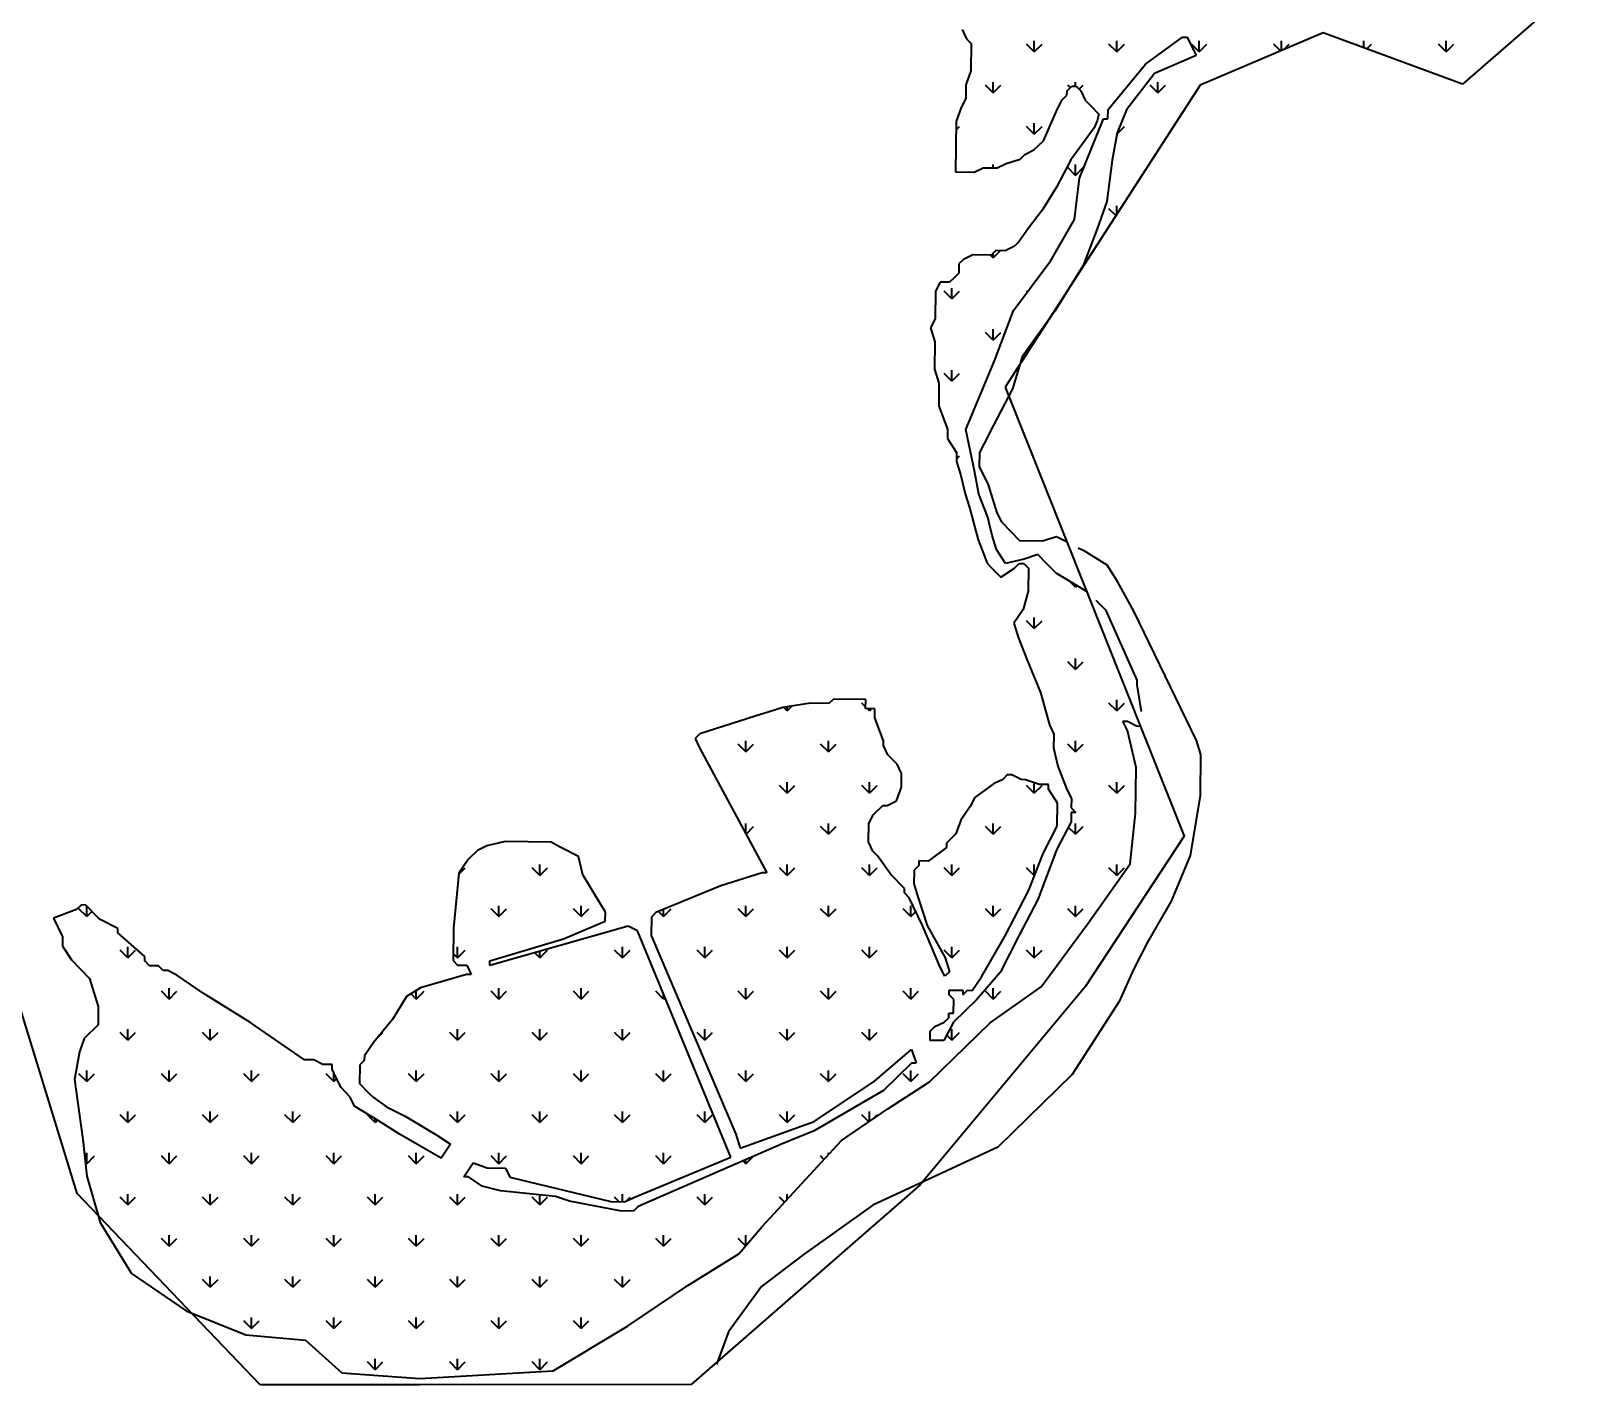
# Model space of a CAD drawing. Header units: metres. Extents: x 283713 to 288970, y 2026364 to 2039846.
# Drawn here: x 284554 to 285913, y 2026364 to 2027544 of the extents above; entities that cross this region are included whole.
import ezdxf

# ---------------------------------------------------------------- set-up
doc = ezdxf.new("R2010")
doc.units = ezdxf.units.M
for name, color, linetype in [('MANGROOVES', 112, 'Continuous'), ('village', 3, 'Continuous'), ('VILLAGE NAME', 250, 'Continuous')]:
    doc.layers.add(name, color=color, linetype=linetype)
doc.styles.get("Standard").update_dxf_attribs({"font": 'simplex.shx'})

msp = doc.modelspace()

# ---------------------------------------------------------------- linework, layer by layer
at = {"layer": 'MANGROOVES'}
for p, q in [((285365.5, 2027545.7), (285369.4, 2027537.7)), ((285525.5, 2027515.5), (285557.8, 2027539.2)), ((285557.8, 2027539.2), (285561.9, 2027539.1)), ((285561.9, 2027539.1), (285569.7, 2027523)), ((285369.4, 2027537.7), (285373.4, 2027533.6)), ((285373.4, 2027533.6), (285373, 2027509.6)), ((285492.9, 2027475.9), (285525.5, 2027515.5)), ((285569.7, 2027523), (285533.4, 2027507.4)), ((285368.9, 2027497.6), (285368.7, 2027485.6)), ((285373, 2027509.6), (285368.9, 2027497.6)), ((285533.4, 2027507.4), (285508.9, 2027475.7)), ((285368.7, 2027485.6), (285364.6, 2027477.6)), ((285448.8, 2027476.5), (285452.9, 2027484.4)), ((285452.9, 2027484.4), (285456.9, 2027488.4)), ((285456.9, 2027488.4), (285457, 2027492.4)), ((285457, 2027492.4), (285461.1, 2027496.4)), ((285461.1, 2027496.4), (285465.1, 2027496.3)), ((285465.1, 2027496.3), (285469, 2027492.2)), ((285469, 2027492.2), (285472.9, 2027484.2)), ((285472.9, 2027484.2), (285476.9, 2027480.1)), ((285364.6, 2027477.6), (285360.4, 2027465.6)), ((285436.4, 2027448.6), (285448.8, 2027476.5)), ((285476.9, 2027480.1), (285484.8, 2027472)), ((285484.8, 2027472), (285483.4, 2027466.1)), ((285492.7, 2027467.9), (285492.9, 2027475.9)), ((285508.9, 2027475.7), (285500.6, 2027455.7)), ((285360.4, 2027465.6), (285359.8, 2027421.5)), ((285480.6, 2027460), (285460.2, 2027432.2)), ((285468, 2027416.1), (285488.7, 2027467.9)), ((285483.4, 2027466.1), (285480.6, 2027460)), ((285488.7, 2027467.9), (285492.7, 2027467.9)), ((285428.2, 2027440.7), (285436.4, 2027448.6)), ((285500.6, 2027455.7), (285496.3, 2027431.7)), ((285404, 2027429), (285416.1, 2027432.8)), ((285416.1, 2027432.8), (285420.2, 2027436.8)), ((285420.2, 2027436.8), (285428.2, 2027440.7)), ((285460.2, 2027432.2), (285447.9, 2027408.3)), ((285496.3, 2027431.7), (285491.8, 2027395.7)), ((285359.8, 2027421.5), (285375.9, 2027421.3)), ((285375.9, 2027421.3), (285383.9, 2027425.2)), ((285383.9, 2027425.2), (285396, 2027425.1)), ((285396, 2027425.1), (285404, 2027429)), ((285463.5, 2027380), (285468, 2027416.1)), ((285447.9, 2027408.3), (285435.6, 2027388.4)), ((285435.6, 2027388.4), (285423.3, 2027372.6)), ((285491.8, 2027395.7), (285483.4, 2027371.8)), ((285443, 2027344.2), (285463.5, 2027380)), ((285423.3, 2027372.6), (285415.1, 2027360.6)), ((285483.4, 2027371.8), (285471, 2027339.8)), ((285374.9, 2027349.2), (285366.8, 2027345.2)), ((285390.9, 2027348.9), (285374.9, 2027349.2)), ((285395, 2027352.9), (285390.9, 2027348.9)), ((285403, 2027352.8), (285395, 2027352.9)), ((285411.1, 2027356.7), (285403, 2027352.8)), ((285415.1, 2027360.6), (285411.1, 2027356.7)), ((285362.8, 2027341.3), (285362.7, 2027333.3)), ((285366.8, 2027345.2), (285362.8, 2027341.3)), ((285410.3, 2027300.6), (285443, 2027344.2)), ((285471, 2027339.8), (285446.4, 2027300.1)), ((285346.5, 2027325.5), (285342.4, 2027317.5)), ((285354.5, 2027325.4), (285346.5, 2027325.5)), ((285358.6, 2027329.3), (285354.5, 2027325.4)), ((285362.7, 2027333.3), (285358.6, 2027329.3)), ((285342.4, 2027317.5), (285342.1, 2027293.5)), ((285342.1, 2027293.5), (285338, 2027285.5)), ((285393.7, 2027256.7), (285410.3, 2027300.6)), ((285446.4, 2027300.1), (285417.8, 2027260.4)), ((285338, 2027285.5), (285341.8, 2027273.4)), ((285341.8, 2027273.4), (285341.5, 2027249.4)), ((285368.9, 2027196.9), (285393.7, 2027256.7)), ((285417.8, 2027260.4), (285409.4, 2027232.4)), ((285341.5, 2027249.4), (285345.3, 2027237.3)), ((285345.3, 2027237.3), (285345.1, 2027217.2)), ((285409.4, 2027232.4), (285393, 2027200.6)), ((285345.1, 2027217.2), (285352.8, 2027197.1)), ((285393, 2027200.6), (285384.7, 2027184.6)), ((285352.8, 2027197.1), (285352.7, 2027189.1)), ((285352.7, 2027189.1), (285360.6, 2027176.9)), ((285376.4, 2027160.7), (285368.9, 2027196.9)), ((285384.7, 2027184.6), (285380.6, 2027176.7)), ((285360.6, 2027176.9), (285360.5, 2027168.9)), ((285380.6, 2027176.7), (285380.4, 2027164.6)), ((285360.5, 2027168.9), (285364.3, 2027156.8)), ((285380.1, 2027140.6), (285376.4, 2027160.7)), ((285380.4, 2027164.6), (285388.2, 2027148.5)), ((285364.3, 2027156.8), (285368.1, 2027140.7)), ((285388.2, 2027148.5), (285392.1, 2027136.4)), ((285368.1, 2027140.7), (285371.9, 2027128.7)), ((285387.9, 2027120.4), (285380.1, 2027140.6)), ((285392.1, 2027136.4), (285395.9, 2027124.3)), ((285371.9, 2027128.7), (285379.6, 2027100.5)), ((285391.7, 2027104.3), (285387.9, 2027120.4)), ((285395.9, 2027124.3), (285399.8, 2027116.3)), ((285395.5, 2027092.3), (285391.7, 2027104.3)), ((285399.8, 2027116.3), (285415.7, 2027100)), ((285435.7, 2027099.7), (285447.8, 2027103.6)), ((285447.8, 2027103.6), (285456.5, 2027099.1)), ((285379.6, 2027100.5), (285387.3, 2027080.3)), ((285403.4, 2027080.1), (285395.5, 2027092.3)), ((285415.7, 2027100), (285435.7, 2027099.7)), ((285466.7, 2027093.8), (285471.7, 2027091.2)), ((285471.7, 2027091.2), (285491.6, 2027078.9)), ((285387.3, 2027080.3), (285391.3, 2027076.3)), ((285391.3, 2027076.3), (285399.2, 2027068.2)), ((285399.2, 2027068.2), (285411.3, 2027076)), ((285419.5, 2027083.9), (285403.4, 2027080.1)), ((285411.3, 2027076), (285415.4, 2027080)), ((285415.4, 2027080), (285419.4, 2027079.9)), ((285419.4, 2027079.9), (285423.4, 2027075.8)), ((285431.5, 2027087.8), (285419.5, 2027083.9)), ((285423.4, 2027075.8), (285423.1, 2027055.8)), ((285439.4, 2027079.6), (285431.5, 2027087.8)), ((285447.4, 2027071.5), (285439.4, 2027079.6)), ((285491.6, 2027078.9), (285499.4, 2027066.8)), ((285475.2, 2027055.1), (285447.4, 2027071.5)), ((285499.4, 2027066.8), (285515.1, 2027038.5)), ((285423.1, 2027055.8), (285418.9, 2027039.8)), ((285418.9, 2027039.8), (285410.7, 2027027.9)), ((285491, 2027038.9), (285482.5, 2027047.6)), ((285518.3, 2026978.3), (285491, 2027038.9)), ((285515.1, 2027038.5), (285569.7, 2026925.5)), ((285410.7, 2027027.9), (285414.5, 2027015.8)), ((285414.5, 2027015.8), (285422.3, 2026995.7)), ((285422.3, 2026995.7), (285433.9, 2026967.4)), ((285433.9, 2026967.4), (285441.6, 2026939.3)), ((285518.2, 2026974.3), (285518.3, 2026978.3)), ((285521.8, 2026951), (285518.2, 2026974.3)), ((285209.3, 2026954.4), (285197.2, 2026950.6)), ((285233.4, 2026958.1), (285209.3, 2026954.4)), ((285249.4, 2026957.9), (285233.4, 2026958.1)), ((285253.5, 2026961.8), (285249.4, 2026957.9)), ((285281.5, 2026961.5), (285253.5, 2026961.8)), ((285281.4, 2026953.4), (285281.5, 2026961.5)), ((285185.1, 2026946.7), (285136.8, 2026931.3)), ((285197.2, 2026950.6), (285185.1, 2026946.7)), ((285289.4, 2026953.3), (285281.4, 2026953.4)), ((285289.3, 2026945.3), (285289.4, 2026953.3)), ((285297.1, 2026925.2), (285289.3, 2026945.3)), ((285509.7, 2026934.4), (285505.8, 2026942.4)), ((285505.8, 2026942.4), (285509.8, 2026942.4)), ((285509.8, 2026942.4), (285517.7, 2026938.3)), ((285136.8, 2026931.3), (285132.7, 2026927.4)), ((285132.7, 2026927.4), (285136.6, 2026919.3)), ((285441.6, 2026939.3), (285445.5, 2026931.2)), ((285445.5, 2026931.2), (285445.3, 2026919.2)), ((285517.3, 2026902.2), (285509.7, 2026934.4)), ((285517.7, 2026938.3), (285520.7, 2026938.2)), ((285136.6, 2026919.3), (285195.3, 2026810.3)), ((285297, 2026921.2), (285297.1, 2026925.2)), ((285300.9, 2026913.1), (285297, 2026921.2)), ((285304.9, 2026909), (285300.9, 2026913.1)), ((285445.3, 2026919.2), (285449.1, 2026903.1)), ((285569.7, 2026925.5), (285573.5, 2026913.5)), ((285573.5, 2026913.5), (285573, 2026877.4)), ((285308.8, 2026905), (285304.9, 2026909)), ((285312.7, 2026896.9), (285308.8, 2026905)), ((285449.1, 2026903.1), (285456.9, 2026882.9)), ((285516.7, 2026862.1), (285517.3, 2026902.2)), ((285312.6, 2026884.9), (285312.7, 2026896.9)), ((285392.8, 2026887.8), (285376.6, 2026876)), ((285400.9, 2026891.7), (285392.8, 2026887.8)), ((285404.9, 2026895.7), (285400.9, 2026891.7)), ((285408.9, 2026895.6), (285404.9, 2026895.7)), ((285416.9, 2026891.5), (285408.9, 2026895.6)), ((285420.9, 2026891.4), (285416.9, 2026891.5)), ((285432.9, 2026887.3), (285420.9, 2026891.4)), ((285440.9, 2026887.2), (285432.9, 2026887.3)), ((285440.8, 2026883.1), (285440.9, 2026887.2)), ((285300.3, 2026869), (285308.4, 2026872.9)), ((285308.4, 2026872.9), (285312.6, 2026884.9)), ((285376.6, 2026876), (285372.5, 2026868)), ((285448.7, 2026871), (285440.8, 2026883.1)), ((285456.9, 2026882.9), (285460.8, 2026874.9)), ((285460.8, 2026874.9), (285460.7, 2026866.8)), ((285573, 2026877.4), (285564.3, 2026825.4)), ((285284.1, 2026853.2), (285288.2, 2026861.1)), ((285288.2, 2026861.1), (285296.3, 2026869)), ((285296.3, 2026869), (285300.3, 2026869)), ((285372.5, 2026868), (285364.3, 2026856.1)), ((285448.4, 2026851), (285448.7, 2026871)), ((285460.6, 2026862.8), (285460.5, 2026854.8)), ((285464.6, 2026862.8), (285460.6, 2026862.8)), ((285460.7, 2026866.8), (285464.6, 2026862.8)), ((285512.1, 2026818), (285516.7, 2026862.1)), ((285283.9, 2026837.1), (285284.1, 2026853.2)), ((285364.3, 2026856.1), (285360.1, 2026844.1)), ((285436.1, 2026827.1), (285448.4, 2026851)), ((285460.5, 2026854.8), (285448.1, 2026830.9)), ((284951.1, 2026833.6), (284943, 2026829.7)), ((284967.1, 2026837.4), (284951.1, 2026833.6)), ((285007.2, 2026836.8), (284967.1, 2026837.4)), ((285015.2, 2026832.7), (285007.2, 2026836.8)), ((285031.1, 2026824.5), (285015.2, 2026832.7)), ((285287.8, 2026829.1), (285283.9, 2026837.1)), ((285351.9, 2026832.2), (285335.8, 2026820.4)), ((285352, 2026836.2), (285351.9, 2026832.2)), ((285360.1, 2026844.1), (285352, 2026836.2)), ((284934.9, 2026821.8), (284926.7, 2026809.8)), ((284943, 2026829.7), (284934.9, 2026821.8)), ((285034.9, 2026808.4), (285031.1, 2026824.5)), ((285291.7, 2026825), (285287.8, 2026829.1)), ((285303.5, 2026808.8), (285291.7, 2026825)), ((285335.8, 2026820.4), (285327.7, 2026820.5)), ((285327.7, 2026820.5), (285327.7, 2026816.5)), ((285423.6, 2026795.2), (285436.1, 2026827.1)), ((285448.1, 2026830.9), (285431.5, 2026787)), ((285475.3, 2026766.4), (285512.1, 2026818)), ((285564.3, 2026825.4), (285547.8, 2026785.5)), ((284926.7, 2026809.8), (284922, 2026761.8)), ((285054.5, 2026776), (285034.9, 2026808.4)), ((285191.3, 2026810.3), (285155.1, 2026798.8)), ((285195.3, 2026810.3), (285191.3, 2026810.3)), ((285315.4, 2026796.6), (285303.5, 2026808.8)), ((285323.6, 2026812.5), (285323.5, 2026800.5)), ((285327.7, 2026816.5), (285323.6, 2026812.5)), ((285155.1, 2026798.8), (285098.6, 2026775.5)), ((285315.3, 2026792.6), (285315.4, 2026796.6)), ((285319.3, 2026788.5), (285315.3, 2026792.6)), ((285323.5, 2026800.5), (285327.3, 2026788.4)), ((285403, 2026755.3), (285423.6, 2026795.2)), ((284593.5, 2026778.2), (284573.4, 2026770.5)), ((284597.6, 2026782.2), (284593.5, 2026778.2)), ((284601.6, 2026782.1), (284597.6, 2026782.2)), ((284613.5, 2026769.9), (284601.6, 2026782.1)), ((285331, 2026764.3), (285319.3, 2026788.5)), ((285327.3, 2026788.4), (285335, 2026764.3)), ((285431.5, 2026787), (285415.1, 2026755.2)), ((285547.8, 2026785.5), (285527.2, 2026749.7)), ((284573.4, 2026770.5), (284581.2, 2026754.3)), ((284629.4, 2026761.7), (284613.5, 2026769.9)), ((285074.4, 2026763.8), (284953.7, 2026729.3)), ((285018.1, 2026752.5), (285054.4, 2026768)), ((285054.4, 2026768), (285054.5, 2026776)), ((285082.4, 2026759.6), (285074.4, 2026763.8)), ((285094.6, 2026771.5), (285094.3, 2026755.5)), ((285098.6, 2026775.5), (285094.6, 2026771.5)), ((285346.5, 2026728), (285331, 2026764.3)), ((285335, 2026764.3), (285350.7, 2026736)), ((285434.5, 2026710.8), (285475.3, 2026766.4)), ((284581.2, 2026754.3), (284581.1, 2026746.3)), ((284629.3, 2026757.7), (284629.4, 2026761.7)), ((284653.1, 2026737.3), (284629.3, 2026757.7)), ((284922, 2026761.8), (284921.7, 2026733.7)), ((284953.7, 2026733.3), (285018.1, 2026752.5)), ((285163.9, 2026562.1), (285082.4, 2026759.6)), ((285094.3, 2026755.5), (285168.2, 2026582.1)), ((285382.5, 2026719.5), (285403, 2026755.3)), ((285415.1, 2026755.2), (285398.6, 2026723.3)), ((285527.2, 2026749.7), (285514.9, 2026725.8)), ((284581.1, 2026746.3), (284588.9, 2026734.2)), ((284653.1, 2026733.3), (284653.1, 2026737.3)), ((284588.9, 2026734.2), (284604.7, 2026717.9)), ((284657, 2026729.2), (284653.1, 2026733.3)), ((284665, 2026729.1), (284657, 2026729.2)), ((284669, 2026725.1), (284665, 2026729.1)), ((284673, 2026725), (284669, 2026725.1)), ((284681, 2026720.9), (284673, 2026725)), ((284921.7, 2026733.7), (284925.6, 2026729.7)), ((284925.6, 2026729.7), (284933.6, 2026729.5)), ((284933.6, 2026729.5), (284937.5, 2026721.5)), ((284953.7, 2026729.3), (284953.7, 2026733.3)), ((285350.4, 2026720), (285346.5, 2026728)), ((285354.5, 2026723.9), (285350.4, 2026720)), ((285350.7, 2026736), (285354.5, 2026723.9)), ((285398.6, 2026723.3), (285378.2, 2026699.5)), ((285514.9, 2026725.8), (285502.5, 2026697.9)), ((284604.7, 2026717.9), (284612.4, 2026693.7)), ((284704.8, 2026704.5), (284681, 2026720.9)), ((284893.3, 2026710), (284881.2, 2026702.2)), ((284933.5, 2026721.5), (284893.3, 2026710)), ((284937.5, 2026721.5), (284933.5, 2026721.5)), ((285374.3, 2026707.6), (285382.5, 2026719.5)), ((285390, 2026679.3), (285434.5, 2026710.8)), ((284744.5, 2026680), (284704.8, 2026704.5)), ((284881.2, 2026702.2), (284868.9, 2026682.3)), ((285354.2, 2026703.9), (285354.3, 2026707.9)), ((285358.2, 2026699.8), (285354.2, 2026703.9)), ((285354.3, 2026707.9), (285366.3, 2026707.7)), ((285378.2, 2026699.5), (285357.9, 2026679.8)), ((285358, 2026687.8), (285358.2, 2026699.8)), ((285366.3, 2026707.7), (285366.3, 2026703.7)), ((285366.3, 2026703.7), (285370.3, 2026707.7)), ((285370.3, 2026707.7), (285374.3, 2026707.6)), ((285502.5, 2026697.9), (285461.6, 2026634.3)), ((284612.4, 2026693.7), (284612.2, 2026677.7)), ((284868.9, 2026682.3), (284852.6, 2026662.5)), ((285349.9, 2026679.9), (285354, 2026683.8)), ((285354, 2026683.8), (285354, 2026687.8)), ((285354, 2026687.8), (285358, 2026687.8)), ((284612.2, 2026677.7), (284600, 2026665.8)), ((284792.2, 2026647.2), (284744.5, 2026680)), ((285337.2, 2026627.9), (285390, 2026679.3)), ((285337.7, 2026664), (285337.8, 2026672)), ((285337.8, 2026672), (285341.8, 2026676)), ((285341.8, 2026676), (285349.9, 2026679.9)), ((285357.9, 2026679.8), (285349.7, 2026663.8)), ((284600, 2026665.8), (284595.9, 2026653.9)), ((284852.6, 2026662.5), (284844.4, 2026650.5)), ((285289.1, 2026628.6), (285321.5, 2026656.2)), ((285321.5, 2026656.2), (285325.4, 2026644.1)), ((285349.7, 2026663.8), (285337.7, 2026664)), ((284595.9, 2026653.9), (284591.5, 2026629.9)), ((284800.2, 2026647.1), (284792.2, 2026647.2)), ((284808.2, 2026643), (284800.2, 2026647.1)), ((284816.2, 2026642.9), (284808.2, 2026643)), ((284816.2, 2026638.9), (284816.2, 2026642.9)), ((284840.3, 2026642.6), (284840.1, 2026626.5)), ((284844.3, 2026646.5), (284840.3, 2026642.6)), ((284844.4, 2026650.5), (284844.3, 2026646.5)), ((285321.4, 2026644.2), (285297, 2026620.4)), ((285325.4, 2026644.1), (285321.4, 2026644.2)), ((284591.5, 2026629.9), (284598.9, 2026577.6)), ((284820.1, 2026630.8), (284816.2, 2026638.9)), ((284824, 2026622.8), (284820.1, 2026630.8)), ((285236.5, 2026593.2), (285289.1, 2026628.6)), ((285300.8, 2026604.3), (285337.2, 2026627.9)), ((285461.6, 2026634.3), (285396.6, 2026571)), ((284831.9, 2026614.6), (284824, 2026622.8)), ((284835.8, 2026606.6), (284831.9, 2026614.6)), ((284840.1, 2026626.5), (284848, 2026618.4)), ((284848, 2026618.4), (284851.9, 2026614.4)), ((284851.9, 2026614.4), (284863.8, 2026606.2)), ((285297, 2026620.4), (285236.4, 2026585.2)), ((284855.7, 2026594.3), (284835.8, 2026606.6)), ((284863.8, 2026606.2), (284879.8, 2026598)), ((285260.3, 2026576.8), (285300.8, 2026604.3)), ((284875.5, 2026582), (284855.7, 2026594.3)), ((284879.8, 2026598), (284907.6, 2026581.5)), ((285172, 2026570), (285236.5, 2026593.2)), ((284598.9, 2026577.6), (284602.4, 2026545.5)), ((284911.3, 2026561.4), (284875.5, 2026582)), ((284907.6, 2026581.5), (284919.5, 2026573.4)), ((284919.5, 2026573.4), (284911.3, 2026561.4)), ((285208.2, 2026573.5), (285083.2, 2026519)), ((285168.2, 2026582.1), (285172, 2026570)), ((285191.2, 2026501.6), (285260.3, 2026576.8)), ((285236.4, 2026585.2), (285208.2, 2026573.5)), ((285079.3, 2026527.1), (285163.9, 2026562.1)), ((285396.6, 2026571), (285287.6, 2026520.3)), ((284931.2, 2026545.1), (284939.3, 2026557.1)), ((284939.3, 2026557.1), (284951.3, 2026552.9)), ((284951.3, 2026552.9), (284967.4, 2026552.7)), ((284967.4, 2026552.7), (284971.3, 2026544.6)), ((284602.4, 2026545.5), (284613.9, 2026505.3)), ((284935.2, 2026545.1), (284931.2, 2026545.1)), ((284947.1, 2026536.9), (284935.2, 2026545.1)), ((284963.1, 2026532.7), (284947.1, 2026536.9)), ((285011.1, 2026528), (284963.1, 2026532.7)), ((284971.3, 2026544.6), (285059.2, 2026523.4)), ((285023.1, 2026523.9), (285011.1, 2026528)), ((285067.1, 2026515.3), (285023.1, 2026523.9)), ((285059.2, 2026523.4), (285071.2, 2026523.2)), ((285071.2, 2026523.2), (285079.3, 2026527.1)), ((285083.2, 2026519), (285079.1, 2026515.1)), ((285287.6, 2026520.3), (285226.9, 2026477)), ((284613.9, 2026505.3), (284641.4, 2026460.8)), ((285079.1, 2026515.1), (285067.1, 2026515.3)), ((285170.8, 2026477.8), (285191.2, 2026501.6)), ((285126.3, 2026450.3), (285170.8, 2026477.8)), ((285226.9, 2026477), (285190.5, 2026449.4)), ((284641.4, 2026460.8), (284689.1, 2026428.1)), ((285073.8, 2026414.9), (285126.3, 2026450.3)), ((285190.5, 2026449.4), (285161.9, 2026409.7)), ((284689.1, 2026428.1), (284740.9, 2026407.3)), ((285009.1, 2026375.7), (285073.8, 2026414.9)), ((284740.9, 2026407.3), (284793, 2026402.6)), ((284793, 2026402.6), (284824.6, 2026374.1)), ((285161.9, 2026409.7), (285151.4, 2026381.3)), ((284824.6, 2026374.1), (284892.7, 2026369.2)), ((284892.7, 2026369.2), (285009.1, 2026375.7))]:
    msp.add_line(p, q, dxfattribs=at)
at = {"layer": 'MANGROOVES', "linetype": 'Continuous'}
for p, q in [((285428.5, 2027526.3), (285421.7, 2027533)), ((285428.5, 2027526.3), (285428.5, 2027535.8)), ((285428.5, 2027526.3), (285435.2, 2027533)), ((285500.3, 2027526.3), (285493.6, 2027533)), ((285500.3, 2027526.3), (285500.3, 2027535.8)), ((285500.3, 2027526.3), (285507, 2027533)), ((285572.1, 2027526.3), (285565.4, 2027533)), ((285572.1, 2027526.3), (285572.1, 2027535.8)), ((285572.1, 2027526.3), (285578.9, 2027533)), ((285643.2, 2027527.1), (285637.3, 2027533)), ((285644, 2027527.4), (285644, 2027535.8)), ((285645.9, 2027528.2), (285650.7, 2027533)), ((285710.3, 2027531.8), (285709.1, 2027533)), ((285715.8, 2027529.8), (285715.8, 2027535.8)), ((285718.4, 2027528.8), (285722.6, 2027533)), ((285787.7, 2027526.3), (285780.9, 2027533)), ((285787.7, 2027526.3), (285787.7, 2027535.8)), ((285787.7, 2027526.3), (285794.4, 2027533)), ((285392.5, 2027490.4), (285385.8, 2027497.1)), ((285392.5, 2027490.4), (285392.5, 2027499.9)), ((285392.5, 2027490.4), (285399.3, 2027497.1)), ((285459.7, 2027495.1), (285457.6, 2027497.1)), ((285464.4, 2027496.3), (285464.4, 2027499.9)), ((285467.6, 2027493.6), (285471.1, 2027497.1)), ((285536.2, 2027490.4), (285529.5, 2027497.1)), ((285536.2, 2027490.4), (285536.2, 2027499.9)), ((285536.2, 2027490.4), (285543, 2027497.1)), ((285360.3, 2027458.2), (285363.4, 2027461.2)), ((285428.5, 2027454.5), (285421.7, 2027461.2)), ((285428.5, 2027454.5), (285428.5, 2027464)), ((285428.5, 2027454.5), (285435.2, 2027461.2)), ((285500.4, 2027454.6), (285507, 2027461.2)), ((285385.9, 2027425.2), (285385.8, 2027425.3)), ((285392.5, 2027425.1), (285392.5, 2027428.1)), ((285464.4, 2027418.5), (285457.6, 2027425.3)), ((285464.4, 2027418.5), (285464.4, 2027428.1)), ((285464.4, 2027418.5), (285471.1, 2027425.3)), ((285499.6, 2027383.4), (285493.6, 2027389.4)), ((285500.3, 2027384.5), (285500.3, 2027392.1)), ((285392.5, 2027346.7), (285390.3, 2027348.9)), ((285392.5, 2027346.7), (285398.7, 2027352.8)), ((285392.5, 2027346.7), (285392.5, 2027350.5)), ((285356.6, 2027310.8), (285349.9, 2027317.5)), ((285356.6, 2027310.8), (285356.6, 2027320.3)), ((285356.6, 2027310.8), (285363.4, 2027317.5)), ((285422.5, 2027316.8), (285421.7, 2027317.5)), ((285392.5, 2027274.9), (285385.8, 2027281.6)), ((285392.5, 2027274.9), (285392.5, 2027284.4)), ((285392.5, 2027274.9), (285399.3, 2027281.6)), ((285356.6, 2027238.9), (285349.9, 2027245.7)), ((285356.6, 2027238.9), (285356.6, 2027248.5)), ((285356.6, 2027238.9), (285363.4, 2027245.7)), ((285360.5, 2027171), (285363.4, 2027173.8)), ((285464.4, 2027059.3), (285459.2, 2027064.6)), ((285464.4, 2027059.3), (285464.4, 2027061.5)), ((285464.4, 2027059.3), (285465.7, 2027060.7)), ((285428.5, 2027023.4), (285421.7, 2027030.1)), ((285428.5, 2027023.4), (285428.5, 2027032.9)), ((285428.5, 2027023.4), (285435.2, 2027030.1)), ((285464.4, 2026987.5), (285464.4, 2026997)), ((285464.4, 2026987.5), (285457.6, 2026994.2)), ((285464.4, 2026987.5), (285471.1, 2026994.2)), ((285212.9, 2026951.6), (285210, 2026954.5)), ((285212.9, 2026951.6), (285217, 2026955.6)), ((285212.9, 2026951.6), (285212.9, 2026955)), ((285281.4, 2026954.9), (285278, 2026958.3)), ((285500.3, 2026951.6), (285493.6, 2026958.3)), ((285500.3, 2026951.6), (285500.3, 2026961.1)), ((285500.3, 2026951.6), (285507, 2026958.3)), ((285284.8, 2026951.6), (285282.9, 2026953.4)), ((285284.8, 2026951.6), (285284.8, 2026953.4)), ((285284.8, 2026951.6), (285286.6, 2026953.4)), ((285177, 2026915.6), (285170.3, 2026922.4)), ((285177, 2026915.6), (285177, 2026925.2)), ((285177, 2026915.6), (285183.7, 2026922.4)), ((285248.9, 2026915.6), (285242.1, 2026922.4)), ((285248.9, 2026915.6), (285248.9, 2026925.2)), ((285248.9, 2026915.6), (285255.6, 2026922.4)), ((285464.4, 2026915.6), (285457.6, 2026922.4)), ((285464.4, 2026915.6), (285464.4, 2026925.2)), ((285464.4, 2026915.6), (285471.1, 2026922.4)), ((285212.9, 2026879.7), (285206.2, 2026886.5)), ((285212.9, 2026879.7), (285212.9, 2026889.3)), ((285212.9, 2026879.7), (285219.7, 2026886.5)), ((285284.8, 2026879.7), (285278, 2026886.5)), ((285284.8, 2026879.7), (285284.8, 2026889.3)), ((285284.8, 2026879.7), (285291.5, 2026886.5)), ((285428.5, 2026879.7), (285421.7, 2026886.5)), ((285428.5, 2026879.7), (285428.5, 2026888.8)), ((285428.5, 2026879.7), (285435.2, 2026886.5)), ((285500.3, 2026879.7), (285493.6, 2026886.5)), ((285500.3, 2026879.7), (285500.3, 2026889.3)), ((285500.3, 2026879.7), (285507, 2026886.5)), ((285177, 2026844.2), (285177, 2026853.3)), ((285177.2, 2026844), (285183.7, 2026850.5)), ((285248.9, 2026843.8), (285242.1, 2026850.5)), ((285248.9, 2026843.8), (285248.9, 2026853.3)), ((285248.9, 2026843.8), (285255.6, 2026850.5)), ((285392.5, 2026843.8), (285385.8, 2026850.5)), ((285392.5, 2026843.8), (285392.5, 2026853.3)), ((285392.5, 2026843.8), (285399.3, 2026850.5)), ((285464.4, 2026843.8), (285458.1, 2026850.1)), ((285464.4, 2026843.8), (285464.4, 2026853.3)), ((285464.4, 2026843.8), (285471.1, 2026850.5)), ((284926.6, 2026808.9), (284932.3, 2026814.6)), ((284997.4, 2026807.9), (284990.7, 2026814.6)), ((284997.4, 2026807.9), (284997.4, 2026817.4)), ((284997.4, 2026807.9), (285004.1, 2026814.6)), ((285212.9, 2026807.9), (285206.2, 2026814.6)), ((285212.9, 2026807.9), (285212.9, 2026817.4)), ((285212.9, 2026807.9), (285219.7, 2026814.6)), ((285284.8, 2026807.9), (285278, 2026814.6)), ((285284.8, 2026807.9), (285284.8, 2026817.4)), ((285284.8, 2026807.9), (285291.5, 2026814.6)), ((285356.6, 2026807.9), (285349.9, 2026814.6)), ((285356.6, 2026807.9), (285356.6, 2026817.4)), ((285356.6, 2026807.9), (285363.4, 2026814.6)), ((285428.5, 2026807.9), (285421.7, 2026814.6)), ((285428.5, 2026807.9), (285428.5, 2026817.4)), ((285428.5, 2026807.9), (285428.7, 2026808.1)), ((285500.3, 2026807.9), (285493.6, 2026814.6)), ((285500.3, 2026807.9), (285500.3, 2026817.4)), ((285500.3, 2026807.9), (285507, 2026814.6)), ((284602.3, 2026772), (284595.5, 2026778.7)), ((284602.3, 2026772), (284602.3, 2026781.4)), ((284961.5, 2026772), (284954.8, 2026778.7)), ((284961.5, 2026772), (284961.5, 2026781.5)), ((284961.5, 2026772), (284968.2, 2026778.7)), ((285033.3, 2026772), (285026.6, 2026778.7)), ((285033.3, 2026772), (285033.3, 2026781.5)), ((285033.3, 2026772), (285040.1, 2026778.7)), ((285105.2, 2026772), (285111.9, 2026778.7)), ((285105.2, 2026772), (285105.2, 2026778.2)), ((285177, 2026772), (285170.3, 2026778.7)), ((285177, 2026772), (285177, 2026781.5)), ((285177, 2026772), (285183.7, 2026778.7)), ((285248.9, 2026772), (285242.1, 2026778.7)), ((285248.9, 2026772), (285248.9, 2026781.5)), ((285248.9, 2026772), (285255.6, 2026778.7)), ((285320.7, 2026772), (285314, 2026778.7)), ((285320.7, 2026772), (285320.7, 2026781.5)), ((285392.5, 2026772), (285385.8, 2026778.7)), ((285392.5, 2026772), (285392.5, 2026781.5)), ((285392.5, 2026772), (285399.3, 2026778.7)), ((285464.4, 2026772), (285457.6, 2026778.7)), ((285464.4, 2026772), (285464.4, 2026781.5)), ((285464.4, 2026772), (285471.1, 2026778.7)), ((284602.3, 2026772), (284606.9, 2026776.6)), ((285105.2, 2026772), (285100.8, 2026776.4)), ((285320.7, 2026772), (285325.2, 2026776.4)), ((284638.2, 2026736), (284631.5, 2026742.8)), ((284638.2, 2026736), (284638.2, 2026745.6)), ((284638.2, 2026736), (284644.9, 2026742.8)), ((284925.6, 2026736), (284921.7, 2026739.9)), ((284925.6, 2026736), (284925.6, 2026745.6)), ((284925.6, 2026736), (284932.3, 2026742.8)), ((284997.4, 2026736), (284993, 2026740.5)), ((284997.4, 2026736), (285004.1, 2026742.8)), ((284997.4, 2026736), (284997.4, 2026741.8)), ((285069.3, 2026736), (285062.5, 2026742.8)), ((285069.3, 2026736), (285069.3, 2026745.6)), ((285069.3, 2026736), (285076, 2026742.8)), ((285141.1, 2026736), (285134.4, 2026742.8)), ((285141.1, 2026736), (285141.1, 2026745.6)), ((285141.1, 2026736), (285147.8, 2026742.8)), ((285212.9, 2026736), (285206.2, 2026742.8)), ((285212.9, 2026736), (285212.9, 2026745.6)), ((285212.9, 2026736), (285219.7, 2026742.8)), ((285284.8, 2026736), (285278, 2026742.8)), ((285284.8, 2026736), (285284.8, 2026745.6)), ((285284.8, 2026736), (285291.5, 2026742.8)), ((285356.6, 2026736), (285349.9, 2026742.8)), ((285356.6, 2026736), (285356.6, 2026745.6)), ((285356.6, 2026736), (285363.4, 2026742.8)), ((285428.5, 2026736), (285421.7, 2026742.8)), ((285428.5, 2026736), (285428.5, 2026745.6)), ((285428.5, 2026736), (285435.2, 2026742.8)), ((284674.1, 2026700.1), (284674.1, 2026709.6)), ((284961.5, 2026700.1), (284961.5, 2026709.6)), ((285033.3, 2026700.1), (285033.3, 2026709.6)), ((285177, 2026700.1), (285177, 2026709.6)), ((285248.9, 2026700.1), (285248.9, 2026709.6)), ((285320.7, 2026700.1), (285320.7, 2026709.6)), ((285392.5, 2026700.1), (285392.5, 2026709.6)), ((284608.4, 2026706.3), (284609, 2026706.9)), ((284674.1, 2026700.1), (284667.4, 2026706.9)), ((284674.1, 2026700.1), (284680.9, 2026706.9)), ((284889.6, 2026700.1), (284885.1, 2026704.7)), ((284889.6, 2026700.1), (284889.6, 2026707.7)), ((284889.6, 2026700.1), (284896.4, 2026706.9)), ((284961.5, 2026700.1), (284954.8, 2026706.9)), ((284961.5, 2026700.1), (284968.2, 2026706.9)), ((285033.3, 2026700.1), (285026.6, 2026706.9)), ((285033.3, 2026700.1), (285040.1, 2026706.9)), ((285105.2, 2026700.1), (285098.4, 2026706.9)), ((285105.2, 2026700.1), (285105.2, 2026704.4)), ((285105.2, 2026700.1), (285106.4, 2026701.4)), ((285177, 2026700.1), (285170.3, 2026706.9)), ((285177, 2026700.1), (285183.7, 2026706.9)), ((285248.9, 2026700.1), (285242.1, 2026706.9)), ((285248.9, 2026700.1), (285255.6, 2026706.9)), ((285320.7, 2026700.1), (285314, 2026706.9)), ((285320.7, 2026700.1), (285327.4, 2026706.9)), ((285392.5, 2026700.1), (285385.8, 2026706.9)), ((285392.5, 2026700.1), (285399.3, 2026706.9)), ((284638.2, 2026664.2), (284631.5, 2026670.9)), ((284638.2, 2026664.2), (284638.2, 2026673.7)), ((284638.2, 2026664.2), (284644.9, 2026670.9)), ((284710, 2026664.2), (284703.3, 2026670.9)), ((284710, 2026664.2), (284710, 2026673.7)), ((284710, 2026664.2), (284716.8, 2026670.9)), ((284855.2, 2026665.7), (284860.5, 2026670.9)), ((284925.6, 2026664.2), (284918.8, 2026670.9)), ((284925.6, 2026664.2), (284925.6, 2026673.7)), ((284925.6, 2026664.2), (284932.3, 2026670.9)), ((284997.4, 2026664.2), (284990.7, 2026670.9)), ((284997.4, 2026664.2), (284997.4, 2026673.7)), ((284997.4, 2026664.2), (285004.1, 2026670.9)), ((285069.3, 2026664.2), (285062.5, 2026670.9)), ((285069.3, 2026664.2), (285069.3, 2026673.7)), ((285069.3, 2026664.2), (285076, 2026670.9)), ((285141.1, 2026664.2), (285134.4, 2026670.9)), ((285141.1, 2026664.2), (285141.1, 2026673.7)), ((285141.1, 2026664.2), (285147.8, 2026670.9)), ((285212.9, 2026664.2), (285206.2, 2026670.9)), ((285212.9, 2026664.2), (285212.9, 2026673.7)), ((285212.9, 2026664.2), (285219.7, 2026670.9)), ((285284.8, 2026664.2), (285278, 2026670.9)), ((285284.8, 2026664.2), (285284.8, 2026673.7)), ((285284.8, 2026664.2), (285291.5, 2026670.9)), ((285356.6, 2026664.2), (285352.2, 2026668.6)), ((285356.6, 2026664.2), (285356.6, 2026673.7)), ((285356.6, 2026664.2), (285363.4, 2026670.9)), ((284602.3, 2026628.3), (284595.5, 2026635)), ((284602.3, 2026628.3), (284602.3, 2026637.8)), ((284602.3, 2026628.3), (284609, 2026635)), ((284674.1, 2026628.3), (284667.4, 2026635)), ((284674.1, 2026628.3), (284674.1, 2026637.8)), ((284674.1, 2026628.3), (284680.9, 2026635)), ((284746, 2026628.3), (284739.2, 2026635)), ((284746, 2026628.3), (284746, 2026637.8)), ((284746, 2026628.3), (284752.7, 2026635)), ((284817.8, 2026628.3), (284811.1, 2026635)), ((284817.8, 2026628.3), (284817.8, 2026635.5)), ((284817.8, 2026628.3), (284820.2, 2026630.6)), ((284889.6, 2026628.3), (284882.9, 2026635)), ((284889.6, 2026628.3), (284889.6, 2026637.8)), ((284889.6, 2026628.3), (284896.4, 2026635)), ((284961.5, 2026628.3), (284954.8, 2026635)), ((284961.5, 2026628.3), (284961.5, 2026637.8)), ((284961.5, 2026628.3), (284968.2, 2026635)), ((285033.3, 2026628.3), (285026.6, 2026635)), ((285033.3, 2026628.3), (285033.3, 2026637.8)), ((285033.3, 2026628.3), (285040.1, 2026635)), ((285105.2, 2026628.3), (285098.4, 2026635)), ((285105.2, 2026628.3), (285105.2, 2026637.8)), ((285105.2, 2026628.3), (285111.9, 2026635)), ((285177, 2026628.3), (285170.3, 2026635)), ((285177, 2026628.3), (285177, 2026637.8)), ((285177, 2026628.3), (285183.7, 2026635)), ((285248.9, 2026628.3), (285242.1, 2026635)), ((285248.9, 2026628.3), (285248.9, 2026637.8)), ((285248.9, 2026628.3), (285255.6, 2026635)), ((285320.7, 2026628.3), (285314, 2026635)), ((285320.7, 2026628.3), (285320.7, 2026637.8)), ((285320.7, 2026628.3), (285327.4, 2026635)), ((284638.2, 2026592.4), (284638.2, 2026601.9)), ((284710, 2026592.4), (284710, 2026601.9)), ((284781.9, 2026592.4), (284781.9, 2026601.9)), ((284925.6, 2026592.4), (284925.6, 2026601.9)), ((284997.4, 2026592.4), (284997.4, 2026601.9)), ((285069.3, 2026592.4), (285069.3, 2026601.9)), ((285141.1, 2026592.4), (285141.1, 2026601.9)), ((285212.9, 2026592.4), (285212.9, 2026601.9)), ((285284.8, 2026593.5), (285284.8, 2026601.9)), ((284638.2, 2026592.4), (284631.5, 2026599.1)), ((284638.2, 2026592.4), (284644.9, 2026599.1)), ((284710, 2026592.4), (284703.3, 2026599.1)), ((284710, 2026592.4), (284716.8, 2026599.1)), ((284781.9, 2026592.4), (284775.1, 2026599.1)), ((284781.9, 2026592.4), (284788.6, 2026599.1)), ((284853.7, 2026592.4), (284847, 2026599.1)), ((284853.7, 2026592.4), (284853.7, 2026595.5)), ((284853.7, 2026592.4), (284855.6, 2026594.3)), ((284925.6, 2026592.4), (284918.8, 2026599.1)), ((284925.6, 2026592.4), (284932.3, 2026599.1)), ((284997.4, 2026592.4), (284990.7, 2026599.1)), ((284997.4, 2026592.4), (285004.1, 2026599.1)), ((285069.3, 2026592.4), (285062.5, 2026599.1)), ((285069.3, 2026592.4), (285076, 2026599.1)), ((285141.1, 2026592.4), (285134.4, 2026599.1)), ((285141.1, 2026592.4), (285147.8, 2026599.1)), ((285212.9, 2026592.4), (285206.2, 2026599.1)), ((285212.9, 2026592.4), (285219.7, 2026599.1)), ((285284.1, 2026593), (285278, 2026599.1)), ((285288.2, 2026595.8), (285291.5, 2026599.1)), ((284602.3, 2026556.4), (284602.3, 2026566)), ((284602.3, 2026556.4), (284609, 2026563.2)), ((284674.1, 2026556.4), (284667.4, 2026563.2)), ((284674.1, 2026556.4), (284674.1, 2026566)), ((284674.1, 2026556.4), (284680.9, 2026563.2)), ((284746, 2026556.4), (284739.2, 2026563.2)), ((284746, 2026556.4), (284746, 2026566)), ((284746, 2026556.4), (284752.7, 2026563.2)), ((284817.8, 2026556.4), (284811.1, 2026563.2)), ((284817.8, 2026556.4), (284817.8, 2026566)), ((284817.8, 2026556.4), (284824.5, 2026563.2)), ((284889.6, 2026556.4), (284882.9, 2026563.2)), ((284889.6, 2026556.4), (284889.6, 2026566)), ((284889.6, 2026556.4), (284896.4, 2026563.2)), ((284961.5, 2026556.4), (284954.8, 2026563.2)), ((284961.5, 2026556.4), (284961.5, 2026566)), ((284961.5, 2026556.4), (284968.2, 2026563.2)), ((285033.3, 2026556.4), (285026.6, 2026563.2)), ((285033.3, 2026556.4), (285033.3, 2026566)), ((285033.3, 2026556.4), (285040.1, 2026563.2)), ((285105.2, 2026556.4), (285098.4, 2026563.2)), ((285105.2, 2026556.4), (285105.2, 2026566)), ((285105.2, 2026556.4), (285111.9, 2026563.2)), ((285177, 2026556.4), (285183.2, 2026562.6)), ((285177, 2026556.4), (285177, 2026559.9)), ((285245.1, 2026560.2), (285242.1, 2026563.2)), ((285248.9, 2026564.3), (285248.9, 2026566)), ((284602.3, 2026556.4), (284601.1, 2026557.6)), ((285177, 2026556.4), (285174.6, 2026558.9)), ((284638.2, 2026520.5), (284631.5, 2026527.3)), ((284638.2, 2026520.5), (284638.2, 2026530)), ((284638.2, 2026520.5), (284644.9, 2026527.3)), ((284710, 2026520.5), (284703.3, 2026527.3)), ((284710, 2026520.5), (284710, 2026530)), ((284710, 2026520.5), (284716.8, 2026527.3)), ((284781.9, 2026520.5), (284775.1, 2026527.3)), ((284781.9, 2026520.5), (284781.9, 2026530)), ((284781.9, 2026520.5), (284788.6, 2026527.3)), ((284853.7, 2026520.5), (284847, 2026527.3)), ((284853.7, 2026520.5), (284853.7, 2026530)), ((284853.7, 2026520.5), (284860.5, 2026527.3)), ((284925.6, 2026520.5), (284918.8, 2026527.3)), ((284925.6, 2026520.5), (284925.6, 2026530)), ((284925.6, 2026520.5), (284932.3, 2026527.3)), ((284997.4, 2026520.5), (284990.7, 2026527.3)), ((284997.4, 2026520.5), (284997.4, 2026529.4)), ((284997.4, 2026520.5), (285004.1, 2026527.3)), ((285066.5, 2026523.3), (285062.5, 2026527.3)), ((285069.3, 2026523.2), (285069.3, 2026530)), ((285072.7, 2026523.9), (285076, 2026527.3)), ((285141.1, 2026520.5), (285134.4, 2026527.3)), ((285141.1, 2026520.5), (285141.1, 2026530)), ((285141.1, 2026520.5), (285147.8, 2026527.3)), ((285210.7, 2026522.8), (285206.2, 2026527.3)), ((285212.9, 2026525.2), (285212.9, 2026530)), ((284674.1, 2026484.6), (284674.1, 2026494.1)), ((284746, 2026484.6), (284746, 2026494.1)), ((284817.8, 2026484.6), (284817.8, 2026494.1)), ((284889.6, 2026484.6), (284889.6, 2026494.1)), ((284961.5, 2026484.6), (284961.5, 2026494.1)), ((285033.3, 2026484.6), (285033.3, 2026494.1)), ((285105.2, 2026484.6), (285105.2, 2026494.1)), ((285177, 2026485), (285177, 2026494.1)), ((284674.1, 2026484.6), (284667.4, 2026491.3)), ((284674.1, 2026484.6), (284680.9, 2026491.3)), ((284746, 2026484.6), (284739.2, 2026491.3)), ((284746, 2026484.6), (284752.7, 2026491.3)), ((284817.8, 2026484.6), (284811.1, 2026491.3)), ((284817.8, 2026484.6), (284824.5, 2026491.3)), ((284889.6, 2026484.6), (284882.9, 2026491.3)), ((284889.6, 2026484.6), (284896.4, 2026491.3)), ((284961.5, 2026484.6), (284954.8, 2026491.3)), ((284961.5, 2026484.6), (284968.2, 2026491.3)), ((285033.3, 2026484.6), (285026.6, 2026491.3)), ((285033.3, 2026484.6), (285040.1, 2026491.3)), ((285105.2, 2026484.6), (285098.4, 2026491.3)), ((285105.2, 2026484.6), (285111.9, 2026491.3)), ((285176.8, 2026484.8), (285170.3, 2026491.3)), ((284710, 2026448.7), (284703.3, 2026455.4)), ((284710, 2026448.7), (284710, 2026458.2)), ((284710, 2026448.7), (284716.8, 2026455.4)), ((284781.9, 2026448.7), (284775.1, 2026455.4)), ((284781.9, 2026448.7), (284781.9, 2026458.2)), ((284781.9, 2026448.7), (284788.6, 2026455.4)), ((284853.7, 2026448.7), (284847, 2026455.4)), ((284853.7, 2026448.7), (284853.7, 2026458.2)), ((284853.7, 2026448.7), (284860.5, 2026455.4)), ((284925.6, 2026448.7), (284918.8, 2026455.4)), ((284925.6, 2026448.7), (284925.6, 2026458.2)), ((284925.6, 2026448.7), (284932.3, 2026455.4)), ((284997.4, 2026448.7), (284990.7, 2026455.4)), ((284997.4, 2026448.7), (284997.4, 2026458.2)), ((284997.4, 2026448.7), (285004.1, 2026455.4)), ((285069.3, 2026448.7), (285062.5, 2026455.4)), ((285069.3, 2026448.7), (285069.3, 2026458.2)), ((285069.3, 2026448.7), (285076, 2026455.4)), ((285134.5, 2026455.3), (285134.4, 2026455.4)), ((284746, 2026412.8), (284739.2, 2026419.5)), ((284746, 2026412.8), (284746, 2026422.3)), ((284746, 2026412.8), (284752.7, 2026419.5)), ((284817.8, 2026412.8), (284811.1, 2026419.5)), ((284817.8, 2026412.8), (284817.8, 2026422.3)), ((284817.8, 2026412.8), (284824.5, 2026419.5)), ((284889.6, 2026412.8), (284882.9, 2026419.5)), ((284889.6, 2026412.8), (284889.6, 2026422.3)), ((284889.6, 2026412.8), (284896.4, 2026419.5)), ((284961.5, 2026412.8), (284954.8, 2026419.5)), ((284961.5, 2026412.8), (284961.5, 2026422.3)), ((284961.5, 2026412.8), (284968.2, 2026419.5)), ((285033.3, 2026412.8), (285026.6, 2026419.5)), ((285033.3, 2026412.8), (285033.3, 2026422.3)), ((285033.3, 2026412.8), (285040.1, 2026419.5)), ((284853.7, 2026376.8), (284847, 2026383.6)), ((284853.7, 2026376.8), (284853.7, 2026386.4)), ((284853.7, 2026376.8), (284860.5, 2026383.6)), ((284925.6, 2026376.8), (284918.8, 2026383.6)), ((284925.6, 2026376.8), (284925.6, 2026386.4)), ((284925.6, 2026376.8), (284932.3, 2026383.6)), ((284997.4, 2026376.8), (284990.7, 2026383.6)), ((284997.4, 2026376.8), (284997.4, 2026386.4)), ((284997.4, 2026376.8), (285004.1, 2026383.6))]:
    msp.add_line(p, q, dxfattribs=at)
at = {"layer": 'village', "color": 3}
for p, q in [((285912.8, 2027594.6), (285801.7, 2027498)), ((285680.4, 2027542.9), (285573, 2027497.1)), ((285801.7, 2027498), (285680.4, 2027542.9)), ((285573, 2027497.1), (285403, 2027233.8)), ((285403, 2027233.8), (285559, 2026842.1)), ((285559, 2026842.1), (285472.9, 2026710.8)), ((284594, 2026530.5), (284534.4, 2026724.7)), ((285472.9, 2026710.8), (285329.1, 2026537.9)), ((285329.1, 2026537.9), (285129.4, 2026363.9)), ((284753.5, 2026363.6), (284594, 2026530.5)), ((284892.3, 2026363.7), (284753.5, 2026363.6)), ((285129.4, 2026363.9), (284892.3, 2026363.7))]:
    msp.add_line(p, q, dxfattribs=at)

# ---------------------------------------------------------------- texts
at = {"layer": 'VILLAGE NAME', "insert": (284131.9, 2027653.8), "char_height": 108.748, "attachment_point": 1, "rotation": 1.1028}
msp.add_mtext_dynamic_manual_height_columns('{\\fCalibri|b0|i0|c0|p34;MURUD JANJIRA (MCI)}', width=1174.7, gutter_width=543.7, heights=[0], dxfattribs=at)

doc.saveas('drawing.dxf')
